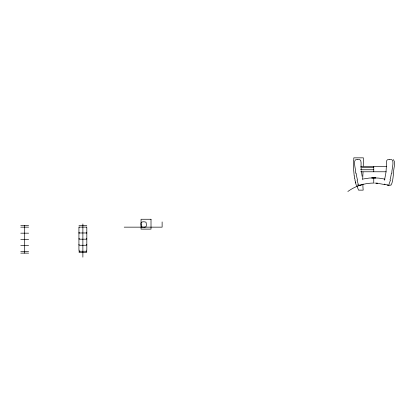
<?xml version="1.0" encoding="UTF-8"?>
<svg xmlns="http://www.w3.org/2000/svg" width="415" height="415" viewBox="0 0 415 415"><rect width="100%" height="100%" fill="white"/><g stroke="black" fill="none" stroke-linecap="round" stroke-linejoin="round"><path stroke-width="0.62" d="M141.053 224.717C139.943 221.345 143.886 221.454 145.997 222.181C146.36 223.804 147.185 227.679 144.363 227.15M363.27 166.042L363.384 157.845L353.788 157.845L353.793 159.915M363.037 172.038L362.928 174.004A107.444 101.13 -78.9 0 0 362.757 178.958M391.91 173.185C391.231 170.057 395.874 158.068 389.778 159.557M384.503 180.229L385.997 172.241L386.718 160.605L387.449 159.775L389.633 159.36M390.463 180.136L388.565 185.417L384.186 184.084M353.419 160.263L353.414 166.929L354.187 175.825M390.084 184.81L389.151 185.707L387.174 184.851M363.333 184.084C361.73 184.696 358.56 186.833 357.434 184.81M360.339 184.851C357.855 186.968 357.912 181.459 357.056 180.136M347.848 191.486C352.994 187.751 358.954 185.147 365.195 183.907A36.702 30.316 0 0 1 373.759 183.067L373.759 177.848L379.04 178.128L384.964 179.145M390.697 185.609C393.181 182.144 392.792 176.951 393.695 172.842C393.052 169.014 396.33 162.39 393.238 159.573M78.943 232.908L79.472 232.877M79.089 244.513L78.933 244.637A9.389 1.795 0 0 0 78.98 244.886L79.343 245.141A2.417 0.462 0 0 0 79.841 245.265L85.905 245.265A2.417 0.462 0 0 0 86.408 245.141L86.771 244.886A9.389 1.795 0 0 0 86.818 244.684L86.522 244.492M363.53 178.922L369.495 178.035L375.829 177.9L374.859 177.864M79.472 250.157L78.928 250.411A9.389 2.474 0 0 0 78.98 250.722L79.343 251.075A2.417 0.638 0 0 0 79.841 251.251L85.905 251.251A2.417 0.638 0 0 0 86.408 251.075L86.771 250.722A9.389 2.474 0 0 0 86.818 250.447L86.522 250.178M372.66 177.864L371.69 177.9L374.818 177.864M78.943 227.109L79.472 227.104M79.472 238.708L78.943 238.791A9.389 1.095 0 0 0 78.98 238.957L79.343 239.113A2.417 0.28 0 0 0 79.841 239.19L85.905 239.19A2.417 0.28 0 0 0 86.408 239.113L86.771 238.957A9.389 1.095 0 0 0 86.818 238.838L86.522 238.718M79.913 251.469L78.928 251.786A9.389 2.63 0 0 0 78.98 252.081L79.343 252.455A2.417 0.68 0 0 0 79.841 252.642L85.905 252.642A2.417 0.68 0 0 0 86.408 252.455L86.771 252.081A9.389 2.63 0 0 0 86.818 251.786L86.087 251.474M372.696 177.864L373.759 177.843M360.687 166.534L373.759 166.534L373.759 171.774M373.759 166.55L386.464 166.55M360.687 167.577L373.759 167.577M360.402 169.756L373.759 169.756M360.687 171.774L386.121 171.774M20.766 225.407L28.63 225.407M78.943 225.407L86.808 225.407M20.766 227.15L28.63 227.15M124.21 227.15L162.125 227.15L162.125 221.932M143.102 227.15L141.313 226.886L141.053 224.894M143.647 227.15L144.187 227.15M20.766 233.173L28.63 233.173M20.766 239.341L28.63 239.341M20.766 245.509L28.63 245.509M20.766 251.677L28.63 251.677M20.766 253.129L28.63 253.129M86.522 227.104L86.808 227.109L78.964 227.114M86.522 232.877L86.808 232.908M374.704 183.093L377.287 183.233L376.27 183.171M377.666 183.269L376.991 183.217L385.032 184.618M357.886 159.36C362.254 158.763 360.796 164.112 361.066 166.654M357.735 159.557C351.645 158.068 356.288 170.057 355.608 173.185M356.48 185.007L358.56 190.137L363.177 190.137A107.444 101.13 -78.9 0 1 362.855 185.007M355.551 181.967L355.831 182.974M356.049 184.602L354.986 180.266M362.694 178.958L362.907 179.804M354.861 178.958L355.064 179.954M354.426 177.324L354.68 178.777M362.124 176.302L361.377 170.861M354.41 175.976L354.535 176.966M361.149 168.065L361.252 169.465M86.823 227.653L86.823 249.82M82.876 223.929L82.876 257.155M78.928 227.653L78.928 249.82M24.698 225.407L24.698 253.129M391.407 173.097A46.745 40.276 -88.5 0 1 390.007 179.97M357.512 179.97A46.745 40.276 88.5 0 1 356.112 173.097M86.808 232.955A9.389 0.446 0 0 1 86.771 232.976L79 232.986A9.389 0.446 0 0 1 78.943 232.955M151.013 219.255L141.053 219.255L141.053 229.116L151.013 229.116L151.013 219.255"/></g></svg>
